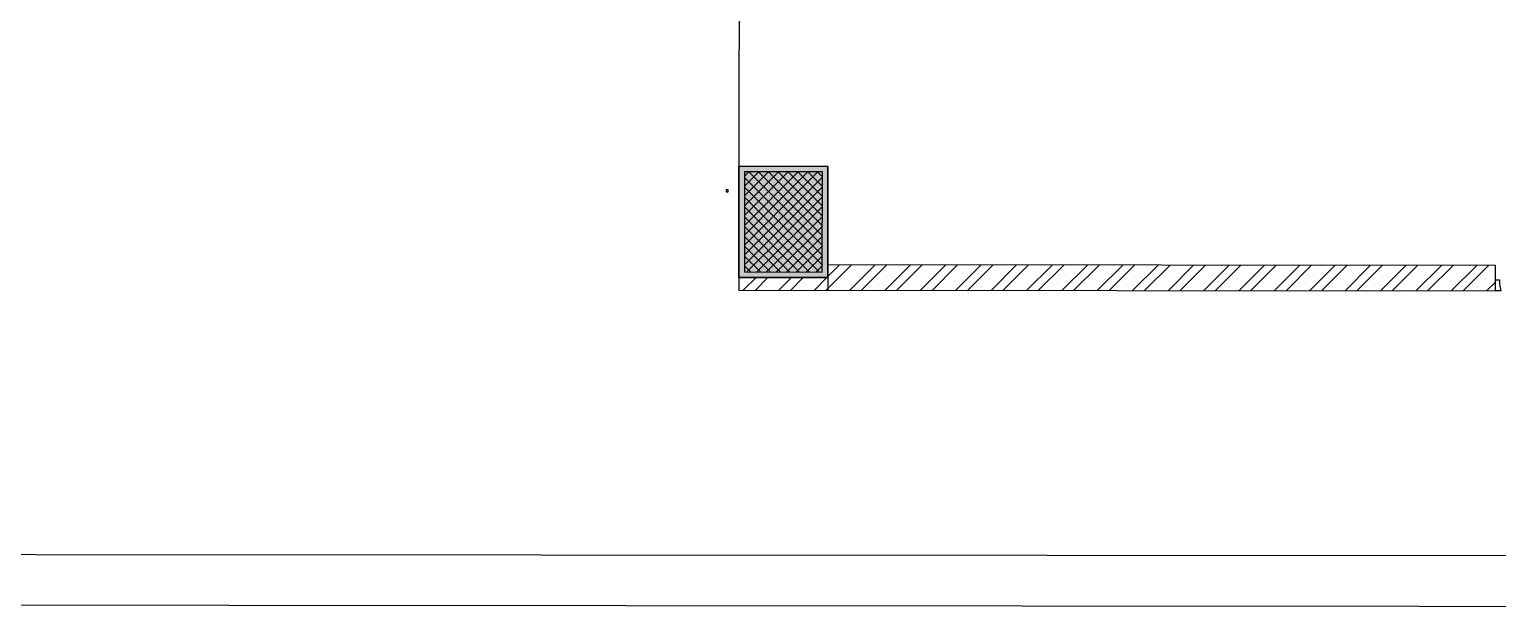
# Model space of a CAD drawing. Header units: millimetres. Extents: x -957 to 3394, y -3 to 3008.
# Drawn here: x 1217 to 1736, y -3 to 203 of the extents above; entities that cross this region are included whole.
import ezdxf

# ---------------------------------------------------------------- set-up
doc = ezdxf.new("R2010")
doc.units = ezdxf.units.MM
for name, color, linetype in [('PDF_0', 7, 'CONTINUOUS'), ('PDF_DOOR', 7, 'CONTINUOUS'), ('PDF_ELE7', 7, 'CONTINUOUS'), ('PDF_FRAMING-COLUMN', 7, 'CONTINUOUS'), ('PDF_FRAMING-COLUMN_HATCH', 7, 'CONTINUOUS'), ('PDF_HATCH_-_BRICK_WALL', 7, 'CONTINUOUS'), ('PDF_TEMPLATE', 7, 'CONTINUOUS'), ('PDF_WALL', 7, 'CONTINUOUS')]:
    doc.layers.add(name, color=color, linetype=linetype)

msp = doc.modelspace()

# ---------------------------------------------------------------- linework, layer by layer
at = {"layer": 'PDF_0'}
msp.add_lwpolyline([(-926.17, 18.23), (-923.64, 2975.98), (3366.24, 2973.12), (3363.71, 15.38)], close=True, dxfattribs=at)
at = {"layer": 'PDF_0', "color": 7}
msp.add_lwpolyline([(1467.52, 154.24), (1498.98, 154.22), (1498.95, 114.88), (1467.48, 114.91)], close=True, dxfattribs=at)
msp.add_solid([(1467.52, 154.24), (1498.98, 154.22), (1467.48, 114.91), (1498.95, 114.88)], dxfattribs=at)
at = {"layer": 'PDF_DOOR'}
msp.add_lwpolyline([(1734.93, 110.16), (1734.93, 114.09), (1736.42, 114.09), (1736.42, 112.52), (1736.89, 110.16)], close=True, dxfattribs=at)
at = {"layer": 'PDF_ELE7'}
msp.add_lwpolyline([(1467.54, 236.84), (1467.47, 154.24)], dxfattribs=at)
at = {"layer": 'PDF_FRAMING-COLUMN'}
for points in [[(1467.52, 154.24), (1467.48, 114.91), (1498.95, 114.88), (1498.98, 154.22)], [(1469.48, 152.27), (1469.45, 116.88), (1496.98, 116.85), (1497.01, 152.25)]]:
    msp.add_lwpolyline(points, close=True, dxfattribs=at)
at = {"layer": 'PDF_FRAMING-COLUMN_HATCH'}
for points in [[(1469.46, 129.88), (1491.87, 152.25)], [(1469.46, 126.41), (1495.35, 152.25)], [(1469.47, 140.31), (1481.44, 152.26)], [(1469.47, 136.84), (1484.92, 152.26)], [(1469.47, 133.36), (1488.4, 152.26)], [(1469.48, 150.74), (1471.01, 152.27)], [(1469.48, 147.27), (1474.49, 152.27)], [(1469.48, 143.79), (1477.97, 152.27)], [(1470.99, 152.27), (1496.99, 126.23)], [(1474.47, 152.27), (1496.99, 129.7)], [(1477.94, 152.27), (1497, 133.18)], [(1481.42, 152.26), (1497, 136.65)], [(1484.89, 152.26), (1497, 140.13)], [(1488.37, 152.26), (1497.01, 143.61)], [(1491.85, 152.25), (1497.01, 147.08)], [(1495.32, 152.25), (1497.01, 150.56)], [(1469.45, 119.45), (1497.01, 146.96)], [(1469.46, 122.93), (1497.01, 150.44)], [(1469.48, 150.3), (1496.99, 122.75)], [(1469.48, 146.83), (1496.99, 119.27)], [(1469.48, 143.35), (1495.93, 116.85)], [(1470.35, 116.88), (1497.01, 143.49)], [(1469.47, 139.87), (1492.45, 116.86)], [(1469.47, 136.4), (1488.97, 116.86)], [(1473.83, 116.87), (1497, 140.01)], [(1477.3, 116.87), (1497, 136.53)], [(1469.47, 132.92), (1485.5, 116.86)], [(1480.78, 116.87), (1497, 133.06)], [(1469.46, 129.45), (1482.02, 116.87)], [(1469.46, 125.97), (1478.55, 116.87)], [(1484.26, 116.86), (1496.99, 129.58)], [(1487.73, 116.86), (1496.99, 126.1)], [(1469.46, 122.49), (1475.07, 116.87)], [(1491.21, 116.86), (1496.99, 122.63)], [(1469.45, 119.02), (1471.59, 116.87)], [(1494.69, 116.86), (1496.99, 119.15)]]:
    msp.add_lwpolyline(points, dxfattribs=at)
for points in [[(1467.52, 154.24), (1467.48, 114.91), (1498.98, 154.22), (1498.95, 114.88)], [(1469.48, 152.27), (1469.45, 116.88), (1497.01, 152.25), (1496.98, 116.85)]]:
    msp.add_solid(points, dxfattribs=at)
at = {"layer": 'PDF_HATCH_-_BRICK_WALL'}
for points in [[(1498.22, 110.36), (1507.28, 119.4)], [(1498.95, 115.26), (1503.11, 119.4)], [(1506.57, 110.36), (1515.62, 119.39)], [(1469.02, 110.39), (1473.55, 114.91)], [(1473.19, 110.38), (1477.72, 114.9)], [(1481.54, 110.38), (1486.06, 114.9)], [(1485.71, 110.37), (1490.24, 114.89)], [(1494.05, 110.37), (1498.58, 114.89)], [(1510.74, 110.35), (1519.79, 119.39)], [(1519.08, 110.34), (1528.14, 119.38)], [(1523.25, 110.34), (1532.31, 119.38)], [(1531.6, 110.33), (1540.65, 119.37)], [(1535.77, 110.33), (1544.82, 119.37)], [(1544.11, 110.32), (1553.17, 119.36)], [(1548.28, 110.32), (1557.34, 119.36)], [(1556.63, 110.31), (1565.68, 119.35)], [(1560.8, 110.31), (1569.85, 119.35)], [(1569.14, 110.3), (1578.2, 119.34)], [(1573.31, 110.3), (1582.37, 119.34)], [(1581.66, 110.29), (1590.71, 119.33)], [(1585.83, 110.29), (1594.88, 119.33)], [(1594.17, 110.28), (1603.22, 119.32)], [(1598.34, 110.28), (1607.4, 119.32)], [(1606.69, 110.27), (1615.74, 119.31)], [(1610.86, 110.27), (1619.91, 119.3)], [(1619.2, 110.26), (1628.25, 119.3)], [(1623.37, 110.26), (1632.43, 119.29)], [(1631.72, 110.25), (1640.77, 119.29)], [(1635.89, 110.24), (1644.94, 119.28)], [(1644.23, 110.24), (1653.28, 119.28)], [(1648.4, 110.23), (1657.46, 119.27)], [(1656.75, 110.23), (1665.8, 119.27)], [(1660.92, 110.22), (1669.97, 119.26)], [(1669.26, 110.22), (1678.31, 119.25)], [(1673.43, 110.21), (1682.49, 119.25)], [(1681.77, 110.21), (1690.83, 119.24)], [(1685.95, 110.2), (1695, 119.24)], [(1694.29, 110.19), (1703.34, 119.23)], [(1698.46, 110.19), (1707.51, 119.23)], [(1706.8, 110.18), (1715.86, 119.22)], [(1710.98, 110.18), (1720.03, 119.22)], [(1719.32, 110.17), (1728.37, 119.21)], [(1723.49, 110.17), (1732.54, 119.21)], [(1731.83, 110.16), (1734.93, 113.25)]]:
    msp.add_lwpolyline(points, dxfattribs=at)
at = {"layer": 'PDF_TEMPLATE'}
msp.add_lwpolyline([(-954.85, 3007.97), (3394.04, 3004.31), (3391.47, -2.9), (-957.42, 0.77)], close=True, dxfattribs=at)
at = {"layer": 'PDF_WALL'}
msp.add_lwpolyline([(1467.52, 154.24), (1467.48, 114.91), (1498.95, 114.89), (1498.94, 110.36)], dxfattribs=at)
for points in [[(1462.99, 145.2), (1463.72, 145.2), (1463.72, 145.93), (1462.99, 145.93)], [(1498.95, 119.41), (1498.95, 114.88), (1467.49, 114.91), (1467.48, 110.39), (1734.93, 110.16), (1734.93, 119.21)]]:
    msp.add_lwpolyline(points, close=True, dxfattribs=at)

doc.saveas('drawing.dxf')
